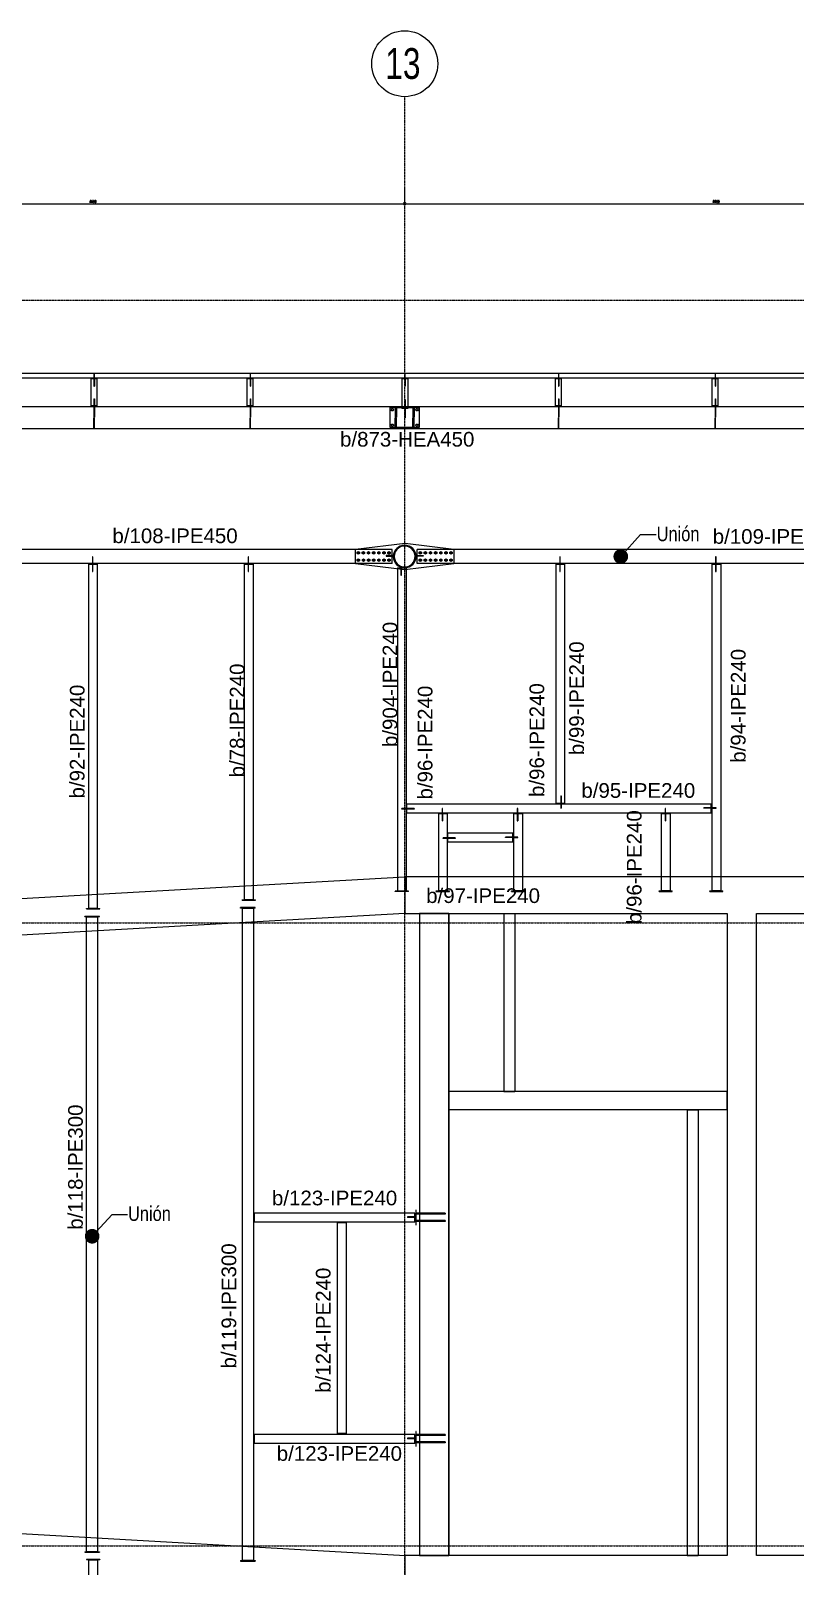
# Model space of a CAD drawing. Header units: millimetres. Extents: x -158 to 97215, y -53820 to 8373.
# Drawn here: x 62133 to 72561, y -42484 to -21530 of the extents above; entities that cross this region are included whole.
import ezdxf
from ezdxf.enums import TextEntityAlignment as Align

# ---------------------------------------------------------------- set-up
doc = ezdxf.new("R2010")
doc.units = ezdxf.units.MM
doc.header["$LTSCALE"] = 0.8
doc.linetypes.add('Grid Line', pattern=[3.33375, 1.905, -0.47625, 0.47625, -0.47625])
for name, color, linetype, lineweight in [('0-1', 7, 'Continuous', 5), ('E_COLUMNAS-1', 1, 'Continuous', 25), ('E_EJES', 8, 'Continuous', 9), ('E_EJES-1', 8, 'Grid Line', 9), ('E_TEXTO', 3, 'Continuous', 9), ('E_VIGAS-1', 254, 'Continuous', 25), ('E_VIGAS-2', 5, 'Continuous', 25), ('I-WALL-1', 2, 'Continuous', 18), ('P-PLATINA', 6, 'Continuous', 15)]:
    doc.layers.add(name, color=color, linetype=linetype, lineweight=lineweight)
doc.layers.add('COTAS', color=8, linetype='Continuous')
doc.layers.add('VIGAS', color=8, linetype='Continuous')
doc.styles.add('CNI_COTAS', font='romans.shx', dxfattribs={"width": 0.8})
doc.styles.add('CX', font='ARIALUNI.ttf', dxfattribs={"width": 0.8, "height": 300})
doc.styles.add('Swis721 LtCn BT', font='swisscl.ttf', dxfattribs={"height": 0.42})
doc.styles.add('VERDANA', font='arial.ttf')
doc.dimstyles.new('1.5', dxfattribs={"dimscale": 0, "dimtxt": 30, "dimasz": 80, "dimexe": 4, "dimexo": 4, "dimgap": 15, "dimtad": 1, "dimdec": 0, "dimzin": 4, "dimdsep": 46, "dimtxsty": 'CNI_COTAS', "dimblk": 'DOTSMALL', "dimcen": 0, "dimclrd": 256, "dimclrt": 3, "dimadec": 0, "dimazin": 0, "dimtfac": 1, "dimtdec": 0, "dimtmove": 2, "dimatfit": 0, "dimldrblk": 'DOTSMALL', "dimfxl": 0.05, "dimtolj": 1, "dimtzin": 0, "dimarcsym": 0})

# ---------------------------------------------------------------- blocks, each defined once
blk = doc.blocks.new('Grid - CNI_NOMBRE EJES-372759-_6_00m_N_E_-NIVEL-2 DOC')
at = {"layer": 'E_EJES'}
blk.add_circle((0, 0), 0.003, dxfattribs=at)
blk = doc.blocks.new('_DotSmall')
at = {"color": 0, "linetype": 'ByBlock', "const_width": 0.5}
blk.add_lwpolyline([(-0.0625, 0, 1), (0.0625, 0, 1)], format="xyb", close=True, dxfattribs=at)
blk = doc.blocks.new('*D177')
at = {"layer": 'COTAS', "color": 0, "lineweight": -2, "transparency": 16777216}
for p, q in [((58733, -23678), (58733, -23895)), ((67233, -23668), (67233, -23895))]:
    blk.add_line(p, q, dxfattribs=at)
at = {"layer": 'COTAS', "lineweight": -2, "transparency": 16777216}
blk.add_line((58733, -23891), (67233, -23891), dxfattribs=at)
at = {"layer": 'Defpoints', "color": 0, "transparency": 16777216}
for p in [(58733, -23674), (67233, -23664), (67233, -23891)]:
    blk.add_point(p, dxfattribs=at)
at = {"layer": 'COTAS', "lineweight": -2, "transparency": 16777216, "xscale": 80, "yscale": 80, "zscale": 80, "rotation": 180}
blk.add_blockref('_DotSmall', (58733, -23891), dxfattribs=at)
at = {"layer": 'COTAS', "lineweight": -2, "transparency": 16777216, "xscale": 80, "yscale": 80, "zscale": 80}
blk.add_blockref('_DotSmall', (67233, -23891), dxfattribs=at)
at = {"layer": 'COTAS', "color": 3, "transparency": 16777216, "insert": (62983, -23861), "char_height": 30, "attachment_point": 5, "style": 'CNI_COTAS'}
blk.add_mtext('\\A1;8500', dxfattribs=at)
blk = doc.blocks.new('*D168')
at = {"layer": 'COTAS', "lineweight": -2, "transparency": 16777216}
blk.add_line((67233, -23891), (75733, -23891), dxfattribs=at)
at = {"layer": 'Defpoints', "color": 0, "transparency": 16777216}
for p in [(67233, -23891), (75733, -23891), (75733, -23891)]:
    blk.add_point(p, dxfattribs=at)
at = {"layer": 'COTAS', "lineweight": -2, "transparency": 16777216, "xscale": 80, "yscale": 80, "zscale": 80, "rotation": 180}
blk.add_blockref('_DotSmall', (67233, -23891), dxfattribs=at)
at = {"layer": 'COTAS', "lineweight": -2, "transparency": 16777216, "xscale": 80, "yscale": 80, "zscale": 80}
blk.add_blockref('_DotSmall', (75733, -23891), dxfattribs=at)
at = {"layer": 'COTAS', "color": 3, "transparency": 16777216, "insert": (71483, -23861), "char_height": 30, "attachment_point": 5, "style": 'CNI_COTAS'}
blk.add_mtext('\\A1;8500', dxfattribs=at)

msp = doc.modelspace()

# ---------------------------------------------------------------- linework, layer by layer
at = {"color": 1, "linetype": 'Continuous'}
for p, q in [((67048.4, -26702.4), (67057.1, -26687.4)), ((67057.1, -26717.4), (67048.4, -26702.4)), ((67057.1, -26687.4), (67074.4, -26687.4)), ((67074.4, -26717.4), (67057.1, -26717.4)), ((67074.4, -26687.4), (67083.1, -26702.4)), ((67083.1, -26702.4), (67074.4, -26717.4)), ((67383.4, -26702.4), (67392.1, -26687.4)), ((67392.1, -26717.4), (67383.4, -26702.4)), ((67392.1, -26687.4), (67409.4, -26687.4)), ((67409.4, -26717.4), (67392.1, -26717.4)), ((67409.4, -26687.4), (67418.1, -26702.4)), ((67418.1, -26702.4), (67409.4, -26717.4)), ((67048.4, -26912.4), (67057.1, -26897.4)), ((67057.1, -26927.4), (67048.4, -26912.4)), ((67057.1, -26897.4), (67074.4, -26897.4)), ((67074.4, -26927.4), (67057.1, -26927.4)), ((67074.4, -26897.4), (67083.1, -26912.4)), ((67083.1, -26912.4), (67074.4, -26927.4)), ((67383.4, -26912.4), (67392.1, -26897.4)), ((67392.1, -26927.4), (67383.4, -26912.4)), ((67392.1, -26897.4), (67409.4, -26897.4)), ((67409.4, -26927.4), (67392.1, -26927.4)), ((67409.4, -26897.4), (67418.1, -26912.4)), ((67418.1, -26912.4), (67409.4, -26927.4))]:
    msp.add_line(p, q, dxfattribs=at)
for centre, radius, start, end in [((66600.7, -28654.7), 11.5, 18.0268, 198.0268), ((66600.7, -28654.7), 11.5, 198.0268, 18.0268), ((66600.7, -28654.7), 10, 90.0268, 270.0268), ((66600.7, -28654.7), 10, 270.0268, 90.0268), ((66670.7, -28654.6), 11.5, 18.0268, 198.0268), ((66670.7, -28654.6), 11.5, 198.0268, 18.0268), ((66670.7, -28654.6), 10, 90.0268, 270.0268), ((66670.7, -28654.6), 10, 270.0268, 90.0268), ((66740.7, -28654.6), 11.5, 18.0268, 198.0268), ((66740.7, -28654.6), 11.5, 198.0268, 18.0268), ((66740.7, -28654.6), 10, 90.0268, 270.0268), ((66740.7, -28654.6), 10, 270.0268, 90.0268), ((66810.7, -28654.6), 11.5, 18.0268, 198.0268), ((66810.7, -28654.6), 11.5, 198.0268, 18.0268), ((66810.7, -28654.6), 10, 90.0268, 270.0268), ((66810.7, -28654.6), 10, 270.0268, 90.0268), ((66880.7, -28654.5), 11.5, 18.0268, 198.0268), ((66880.7, -28654.5), 11.5, 198.0268, 18.0268), ((66880.7, -28654.5), 10, 90.0268, 270.0268), ((66880.7, -28654.5), 10, 270.0268, 90.0268), ((66950.7, -28654.5), 11.5, 18.0268, 198.0268), ((66950.7, -28654.5), 11.5, 198.0268, 18.0268), ((66950.7, -28654.5), 10, 90.0268, 270.0268), ((66950.7, -28654.5), 10, 270.0268, 90.0268), ((67020.7, -28654.5), 11.5, 18.0268, 198.0268), ((67020.7, -28654.5), 11.5, 198.0268, 18.0268), ((67020.7, -28654.5), 10, 90.0268, 270.0268), ((67020.7, -28654.5), 10, 270.0268, 90.0268), ((67445.7, -28654.9), 11.5, 18.0268, 198.0268), ((67445.7, -28654.9), 11.5, 198.0268, 18.0268), ((67445.7, -28654.9), 10, 90.0268, 270.0268), ((67445.7, -28654.9), 10, 270.0268, 90.0268), ((67515.7, -28654.9), 11.5, 18.0268, 198.0268), ((67515.7, -28654.9), 11.5, 198.0268, 18.0268), ((67515.7, -28654.9), 10, 90.0268, 270.0268), ((67515.7, -28654.9), 10, 270.0268, 90.0268), ((67585.7, -28654.9), 11.5, 18.0268, 198.0268), ((67585.7, -28654.9), 11.5, 198.0268, 18.0268), ((67585.7, -28654.9), 10, 90.0268, 270.0268), ((67585.7, -28654.9), 10, 270.0268, 90.0268), ((67655.7, -28654.8), 11.5, 18.0268, 198.0268), ((67655.7, -28654.8), 11.5, 198.0268, 18.0268), ((67655.7, -28654.8), 10, 90.0268, 270.0268), ((67655.7, -28654.8), 10, 270.0268, 90.0268), ((67725.7, -28654.8), 11.5, 18.0268, 198.0268), ((67725.7, -28654.8), 11.5, 198.0268, 18.0268), ((67725.7, -28654.8), 10, 90.0268, 270.0268), ((67725.7, -28654.8), 10, 270.0268, 90.0268), ((67795.7, -28654.8), 11.5, 18.0268, 198.0268), ((67795.7, -28654.8), 11.5, 198.0268, 18.0268), ((67795.7, -28654.8), 10, 90.0268, 270.0268), ((67795.7, -28654.8), 10, 270.0268, 90.0268), ((67865.7, -28654.7), 11.5, 18.0268, 198.0268), ((67865.7, -28654.7), 11.5, 198.0268, 18.0268), ((67865.7, -28654.7), 10, 90.0268, 270.0268), ((67865.7, -28654.7), 10, 270.0268, 90.0268), ((66600.8, -28754.7), 11.5, 18.0268, 198.0268), ((66600.8, -28754.7), 11.5, 198.0268, 18.0268), ((66600.8, -28754.7), 10, 90.0268, 270.0268), ((66600.8, -28754.7), 10, 270.0268, 90.0268), ((66670.8, -28754.6), 11.5, 18.0268, 198.0268), ((66670.8, -28754.6), 11.5, 198.0268, 18.0268), ((66670.8, -28754.6), 10, 90.0268, 270.0268), ((66670.8, -28754.6), 10, 270.0268, 90.0268), ((66740.8, -28754.6), 11.5, 18.0268, 198.0268), ((66740.8, -28754.6), 11.5, 198.0268, 18.0268), ((66740.8, -28754.6), 10, 90.0268, 270.0268), ((66740.8, -28754.6), 10, 270.0268, 90.0268), ((66810.8, -28754.6), 11.5, 18.0268, 198.0268), ((66810.8, -28754.6), 11.5, 198.0268, 18.0268), ((66810.8, -28754.6), 10, 90.0268, 270.0268), ((66810.8, -28754.6), 10, 270.0268, 90.0268), ((66880.8, -28754.5), 11.5, 18.0268, 198.0268), ((66880.8, -28754.5), 11.5, 198.0268, 18.0268), ((66880.8, -28754.5), 10, 90.0268, 270.0268), ((66880.8, -28754.5), 10, 270.0268, 90.0268), ((66950.8, -28754.5), 11.5, 18.0268, 198.0268), ((66950.8, -28754.5), 11.5, 198.0268, 18.0268), ((66950.8, -28754.5), 10, 90.0268, 270.0268), ((66950.8, -28754.5), 10, 270.0268, 90.0268), ((67020.8, -28754.5), 11.5, 18.0268, 198.0268), ((67020.8, -28754.5), 11.5, 198.0268, 18.0268), ((67020.8, -28754.5), 10, 90.0268, 270.0268), ((67020.8, -28754.5), 10, 270.0268, 90.0268), ((67445.8, -28754.9), 11.5, 18.0268, 198.0268), ((67445.8, -28754.9), 11.5, 198.0268, 18.0268), ((67445.8, -28754.9), 10, 90.0268, 270.0268), ((67445.8, -28754.9), 10, 270.0268, 90.0268), ((67515.8, -28754.9), 11.5, 18.0268, 198.0268), ((67515.8, -28754.9), 11.5, 198.0268, 18.0268), ((67515.8, -28754.9), 10, 90.0268, 270.0268), ((67515.8, -28754.9), 10, 270.0268, 90.0268), ((67585.8, -28754.9), 11.5, 18.0268, 198.0268), ((67585.8, -28754.9), 11.5, 198.0268, 18.0268), ((67585.8, -28754.9), 10, 90.0268, 270.0268), ((67585.8, -28754.9), 10, 270.0268, 90.0268), ((67655.8, -28754.8), 11.5, 18.0268, 198.0268), ((67655.8, -28754.8), 11.5, 198.0268, 18.0268), ((67655.8, -28754.8), 10, 90.0268, 270.0268), ((67655.8, -28754.8), 10, 270.0268, 90.0268), ((67725.8, -28754.8), 11.5, 18.0268, 198.0268), ((67725.8, -28754.8), 11.5, 198.0268, 18.0268), ((67725.8, -28754.8), 10, 90.0268, 270.0268), ((67725.8, -28754.8), 10, 270.0268, 90.0268), ((67795.8, -28754.8), 11.5, 18.0268, 198.0268), ((67795.8, -28754.8), 11.5, 198.0268, 18.0268), ((67795.8, -28754.8), 10, 90.0268, 270.0268), ((67795.8, -28754.8), 10, 270.0268, 90.0268), ((67865.8, -28754.7), 11.5, 18.0268, 198.0268), ((67865.8, -28754.7), 11.5, 198.0268, 18.0268), ((67865.8, -28754.7), 10, 90.0268, 270.0268), ((67865.8, -28754.7), 10, 270.0268, 90.0268)]:
    msp.add_arc(centre, radius, start, end, dxfattribs=at)
at = {"layer": '0-1', "color": 8}
for p, q in [((73343.5, -26206.2), (61353.5, -26206.2)), ((73343.5, -26271.2), (61353.5, -26271.2))]:
    msp.add_line(p, q, dxfattribs=at)
at = {"layer": 'E_COLUMNAS-1'}
for centre, radius, start, end in [((67233.3, -28704.7), 155, 78.75, 258.75), ((67233.3, -28704.7), 155, 78.75, 258.75), ((67233.3, -28704.8), 152.5, 11.25, 191.25), ((67233.3, -28704.8), 152.5, 191.25, 11.25), ((67233.3, -28704.8), 142.5, 168.75, 348.75), ((67233.3, -28704.8), 142.5, 348.75, 168.75), ((67233.3, -28704.7), 155, 258.75, 78.75), ((67233.3, -28704.7), 155, 258.75, 78.75)]:
    msp.add_arc(centre, radius, start, end, dxfattribs=at)
at = {"layer": 'E_EJES-1'}
for p, q in [((67233.3, -52920), (67233.3, -22429.9)), ((2836.9, -25204.7), (96315.4, -25204.7)), ((2836.9, -33704.7), (96315.4, -33704.7)), ((2836.9, -42204.7), (96315.4, -42204.7))]:
    msp.add_line(p, q, dxfattribs=at)
at = {"layer": 'E_TEXTO', "color": 4}
for p, q in [((70180.9, -28704.7), (70451.5, -28406.7)), ((70451.5, -28406.7), (70661.2, -28406.7)), ((62970.9, -37980.4), (63241.5, -37682.4)), ((63241.5, -37682.4), (63451.2, -37682.4))]:
    msp.add_line(p, q, dxfattribs=at)
at = {"layer": 'E_TEXTO', "color": 4, "const_width": 100}
for points in [[(70130.9, -28704.7, 1), (70230.9, -28704.7, 1)], [(62920.9, -37980.4, 1), (63020.9, -37980.4, 1)]]:
    msp.add_lwpolyline(points, format="xyb", close=True, dxfattribs=at)
at = {"layer": 'E_VIGAS-1', "color": 30, "true_color": 0xf26722}
for p, q in [((67433.5, -33574.5), (67833.5, -33574.5)), ((67433.5, -33574.6), (67433.5, -42334.5)), ((67833.5, -33574.6), (67833.5, -42334.5)), ((54033.5, -41581.6), (67239.3, -42334.5))]:
    msp.add_line(p, q, dxfattribs=at)
msp.add_lwpolyline([(67833.3, -42334.5), (67833.3, -33574.5), (67433.3, -33574.5), (67433.3, -42334.5)], close=True, dxfattribs=at)
at = {"layer": 'E_VIGAS-2', "color": 30, "true_color": 0xf26722}
for p, q in [((53957.9, -33829.5), (67233.5, -33074.1)), ((67233.5, -33574.9), (54033.5, -34326))]:
    msp.add_line(p, q, dxfattribs=at)
at = {"layer": 'I-WALL-1', "color": 40, "true_color": 0xf8d731}
msp.add_lwpolyline([(75733.5, -33074.5), (67233.5, -33074.5), (67233.5, -33574.5), (71633.5, -33574.5), (71633.5, -42334.5), (67233.5, -42334.5), (67233.5, -42834.5), (75733.5, -42834.5), (75733.5, -42334.5), (72033.5, -42334.5), (72033.5, -33574.5), (75733.5, -33574.5)], close=True, dxfattribs=at)
at = {"layer": 'P-PLATINA'}
for p, q in [((62974.2, -28729.4), (62980.2, -28729.4)), ((65099.2, -28729.4), (65105.2, -28729.4)), ((69349.2, -28729.4), (69355.2, -28729.4)), ((71474.2, -28729.4), (71480.2, -28729.4))]:
    msp.add_line(p, q, dxfattribs=at)
for points in [[(67080.8, -28700.1), (67080.8, -28690.1), (67079.7, -28690.1), (66980.8, -28689.8), (66980.8, -28699.8), (67078.7, -28700.1)], [(67386.8, -28690), (67485.8, -28690), (67485.8, -28700), (67387.8, -28700), (67385.8, -28700), (67385.8, -28690)], [(62980.2, -28809.7), (62980.2, -28799.7), (62980.2, -28709.4), (62974.2, -28709.4), (62974.2, -28799.7), (62974.2, -28809.7), (62974.2, -28909.7), (62980.2, -28909.7)], [(65105.2, -28809.7), (65105.2, -28799.7), (65105.2, -28709.4), (65099.2, -28709.4), (65099.2, -28799.7), (65099.2, -28809.7), (65099.2, -28909.7), (65105.2, -28909.7)], [(67180.2, -28851.3), (67180.2, -28961.3), (67190.2, -28961.3), (67190.2, -28852.9), (67190.2, -28851.3), (67185, -28851.3)], [(69355.2, -28809.7), (69355.2, -28799.7), (69355.2, -28709.4), (69349.2, -28709.4), (69349.2, -28799.7), (69349.2, -28809.7), (69349.2, -28909.7), (69355.2, -28909.7)], [(71480.2, -28809.7), (71480.2, -28799.7), (71480.2, -28709.4), (71474.2, -28709.4), (71474.2, -28799.7), (71474.2, -28809.7), (71474.2, -28909.7), (71480.2, -28909.7)]]:
    msp.add_lwpolyline(points, close=True, dxfattribs=at)
at = {"layer": 'VIGAS'}
for p, q in [((63034.3, -26281.2), (62952.3, -26281.2)), ((62952.3, -26281.2), (62952.3, -26647.8)), ((63001.8, -26213.7), (62995.8, -26213.7)), ((62995.8, -26213.7), (62995.8, -26271.2)), ((62995.8, -26223.7), (63001.8, -26223.7)), ((62995.8, -26271.2), (62995.8, -26281.2)), ((62995.8, -26271.2), (63001.8, -26271.2)), ((62995.8, -26281.2), (62995.8, -26378.7)), ((62995.8, -26283.7), (63001.8, -26283.7)), ((62995.8, -26363.7), (63001.8, -26363.7)), ((62995.8, -26378.7), (63001.8, -26378.7)), ((63001.8, -26271.2), (63001.8, -26213.7)), ((63001.8, -26271.2), (63001.8, -26281.2)), ((63001.8, -26281.2), (63001.8, -26378.7)), ((63034.3, -26281.2), (63034.3, -26647.8)), ((65164.3, -26281.2), (65082.3, -26281.2)), ((65082.3, -26281.2), (65082.3, -26647.8)), ((65131.8, -26213.7), (65125.8, -26213.7)), ((65125.8, -26213.7), (65125.8, -26271.2)), ((65125.8, -26223.7), (65131.8, -26223.7)), ((65125.8, -26271.2), (65125.8, -26281.2)), ((65125.8, -26271.2), (65131.8, -26271.2)), ((65125.8, -26281.2), (65125.8, -26378.7)), ((65125.8, -26283.7), (65131.8, -26283.7)), ((65125.8, -26363.7), (65131.8, -26363.7)), ((65125.8, -26378.7), (65131.8, -26378.7)), ((65131.8, -26271.2), (65131.8, -26213.7)), ((65131.8, -26271.2), (65131.8, -26281.2)), ((65131.8, -26281.2), (65131.8, -26378.7)), ((65164.3, -26281.2), (65164.3, -26647.8)), ((67274.3, -26281.2), (67192.3, -26281.2)), ((67192.3, -26281.2), (67192.3, -26657.9)), ((67241.8, -26213.7), (67235.8, -26213.7)), ((67235.8, -26213.7), (67235.8, -26271.2)), ((67235.8, -26223.7), (67241.8, -26223.7)), ((67235.8, -26271.2), (67235.8, -26281.2)), ((67235.8, -26271.2), (67241.8, -26271.2)), ((67235.8, -26281.2), (67235.8, -26378.7)), ((67235.8, -26283.7), (67241.8, -26283.7)), ((67235.8, -26363.7), (67241.8, -26363.7)), ((67235.8, -26378.7), (67241.8, -26378.7)), ((67241.8, -26271.2), (67241.8, -26213.7)), ((67241.8, -26271.2), (67241.8, -26281.2)), ((67241.8, -26281.2), (67241.8, -26378.7)), ((67274.3, -26281.2), (67274.3, -26657.9)), ((69369.5, -26281.2), (69287.5, -26281.2)), ((69287.5, -26281.2), (69287.5, -26647.8)), ((69337, -26213.7), (69331, -26213.7)), ((69331, -26213.7), (69331, -26271.2)), ((69331, -26223.7), (69337, -26223.7)), ((69331, -26271.2), (69331, -26281.2)), ((69331, -26271.2), (69337, -26271.2)), ((69331, -26281.2), (69331, -26378.7)), ((69331, -26283.7), (69337, -26283.7)), ((69331, -26363.7), (69337, -26363.7)), ((69331, -26378.7), (69337, -26378.7)), ((69337, -26271.2), (69337, -26213.7)), ((69337, -26271.2), (69337, -26281.2)), ((69337, -26281.2), (69337, -26378.7)), ((69369.5, -26281.2), (69369.5, -26647.8)), ((71504.5, -26281.2), (71422.5, -26281.2)), ((71422.5, -26281.2), (71422.5, -26647.8)), ((71472, -26213.7), (71466, -26213.7)), ((71466, -26213.7), (71466, -26271.2)), ((71466, -26223.7), (71472, -26223.7)), ((71466, -26271.2), (71466, -26281.2)), ((71466, -26271.2), (71472, -26271.2)), ((71466, -26281.2), (71466, -26378.7)), ((71466, -26283.7), (71472, -26283.7)), ((71466, -26363.7), (71472, -26363.7)), ((71466, -26378.7), (71472, -26378.7)), ((71472, -26271.2), (71472, -26213.7)), ((71472, -26271.2), (71472, -26281.2)), ((71472, -26281.2), (71472, -26378.7)), ((71504.5, -26281.2), (71504.5, -26647.8)), ((62995.8, -26552.8), (62995.8, -26647.8)), ((62995.8, -26552.8), (63001.8, -26552.8)), ((63001.8, -26552.8), (63001.8, -26647.8)), ((65125.8, -26552.8), (65125.8, -26647.8)), ((65125.8, -26552.8), (65131.8, -26552.8)), ((65131.8, -26552.8), (65131.8, -26647.8)), ((67235.8, -26562.8), (67235.8, -26657.9)), ((67235.8, -26562.8), (67241.8, -26562.8)), ((67241.8, -26562.8), (67241.8, -26657.9)), ((69331, -26552.8), (69331, -26647.8)), ((69331, -26552.8), (69337, -26552.8)), ((69337, -26552.8), (69337, -26647.8)), ((71466, -26552.8), (71466, -26647.8)), ((71466, -26552.8), (71472, -26552.8)), ((71472, -26552.8), (71472, -26647.8)), ((61233.3, -26657.9), (73233.3, -26657.9)), ((63034.3, -26647.8), (62952.3, -26647.8)), ((62995.8, -26637.8), (63001.8, -26637.8)), ((62995.8, -26647.8), (62995.8, -26657.9)), ((62995.8, -26657.9), (62995.8, -26802.1)), ((62995.8, -26657.9), (63001.8, -26657.9)), ((62995.8, -26777.1), (63001.8, -26777.1)), ((62995.8, -26802.1), (63001.8, -26802.1)), ((63001.8, -26813.6), (62995.8, -26813.6)), ((62995.8, -26953.6), (62995.8, -26813.6)), ((63001.8, -26647.8), (63001.8, -26657.9)), ((63001.8, -26657.9), (63001.8, -26802.1)), ((63001.8, -26953.6), (63001.8, -26813.6)), ((65164.3, -26647.8), (65082.3, -26647.8)), ((65125.8, -26637.8), (65131.8, -26637.8)), ((65125.8, -26647.8), (65125.8, -26657.9)), ((65125.8, -26657.9), (65125.8, -26802.1)), ((65125.8, -26657.9), (65131.8, -26657.9)), ((65125.8, -26777.1), (65131.8, -26777.1)), ((65125.8, -26802.1), (65131.8, -26802.1)), ((65131.8, -26813.6), (65125.8, -26813.6)), ((65125.8, -26953.6), (65125.8, -26813.6)), ((65131.8, -26647.8), (65131.8, -26657.9)), ((65131.8, -26657.9), (65131.8, -26802.1)), ((65131.8, -26953.6), (65131.8, -26813.6)), ((67035.8, -26672.4), (67430.8, -26672.4)), ((67035.8, -26942.4), (67035.8, -26672.4)), ((67104.3, -26657.9), (67104.3, -26802.1)), ((67104.3, -26657.9), (67120.3, -26657.9)), ((67104.3, -26782.1), (67120.3, -26782.1)), ((67104.3, -26802.1), (67120.3, -26802.1)), ((67120.3, -26813.6), (67104.3, -26813.6)), ((67104.3, -26957.9), (67104.3, -26813.6)), ((67120.3, -26657.9), (67120.3, -26802.1)), ((67120.3, -26957.9), (67120.3, -26813.6)), ((67192.3, -26657.9), (67192.3, -26682.8)), ((67274.3, -26682.8), (67192.3, -26682.8)), ((67235.8, -26657.9), (67235.8, -26667.8)), ((67235.8, -26667.8), (67235.8, -26812.1)), ((67235.8, -26812.1), (67241.8, -26812.1)), ((67241.8, -26657.9), (67241.8, -26667.8)), ((67241.8, -26667.8), (67241.8, -26812.1)), ((67274.3, -26657.9), (67274.3, -26682.8)), ((67346.3, -26657.9), (67346.3, -26802.1)), ((67346.3, -26657.9), (67362.3, -26657.9)), ((67346.3, -26782.1), (67362.3, -26782.1)), ((67346.3, -26802.1), (67362.3, -26802.1)), ((67362.3, -26813.6), (67346.3, -26813.6)), ((67346.3, -26957.9), (67346.3, -26813.6)), ((67362.3, -26657.9), (67362.3, -26802.1)), ((67362.3, -26957.9), (67362.3, -26813.6)), ((67430.8, -26672.4), (67430.8, -26942.4)), ((69369.5, -26647.8), (69287.5, -26647.8)), ((69331, -26637.8), (69337, -26637.8)), ((69331, -26647.8), (69331, -26657.9)), ((69331, -26657.9), (69331, -26802.1)), ((69331, -26657.9), (69337, -26657.9)), ((69331, -26777.1), (69337, -26777.1)), ((69331, -26802.1), (69337, -26802.1)), ((69337, -26813.6), (69331, -26813.6)), ((69331, -26953.6), (69331, -26813.6)), ((69337, -26647.8), (69337, -26657.9)), ((69337, -26657.9), (69337, -26802.1)), ((69337, -26953.6), (69337, -26813.6)), ((71504.5, -26647.8), (71422.5, -26647.8)), ((71466, -26637.8), (71472, -26637.8)), ((71466, -26647.8), (71466, -26657.9)), ((71466, -26657.9), (71466, -26802.1)), ((71466, -26657.9), (71472, -26657.9)), ((71466, -26777.1), (71472, -26777.1)), ((71466, -26802.1), (71472, -26802.1)), ((71472, -26813.6), (71466, -26813.6)), ((71466, -26953.6), (71466, -26813.6)), ((71472, -26647.8), (71472, -26657.9)), ((71472, -26657.9), (71472, -26802.1)), ((71472, -26953.6), (71472, -26813.6)), ((61233.3, -26957.9), (73233.3, -26957.9)), ((62995.8, -26843.6), (63001.8, -26843.6)), ((63001.8, -26953.6), (62995.8, -26953.6)), ((65125.8, -26843.6), (65131.8, -26843.6)), ((65131.8, -26953.6), (65125.8, -26953.6)), ((67430.8, -26942.4), (67035.8, -26942.4)), ((67104.3, -26833.6), (67120.3, -26833.6)), ((67120.3, -26957.9), (67104.3, -26957.9)), ((67346.3, -26833.6), (67362.3, -26833.6)), ((67362.3, -26957.9), (67346.3, -26957.9)), ((69331, -26843.6), (69337, -26843.6)), ((69337, -26953.6), (69331, -26953.6)), ((71466, -26843.6), (71472, -26843.6)), ((71472, -26953.6), (71466, -26953.6)), ((66560.8, -28609.7), (59405.7, -28609.7)), ((66560.8, -28604.7), (67238, -28521.5)), ((66560.8, -28604.7), (67238, -28521.5)), ((66560.8, -28804.7), (66560.8, -28604.7)), ((66560.8, -28804.7), (66560.8, -28604.7)), ((67060.8, -28609.7), (66560.8, -28609.7)), ((66585.7, -28646), (66600.7, -28637.4)), ((66585.7, -28663.3), (66585.7, -28646)), ((66600.7, -28672), (66585.7, -28663.3)), ((66600.7, -28637.4), (66615.7, -28646)), ((66615.7, -28663.3), (66600.7, -28672)), ((66615.7, -28646), (66615.7, -28663.3)), ((66655.7, -28646), (66670.7, -28637.3)), ((66655.7, -28663.3), (66655.7, -28646)), ((66670.7, -28672), (66655.7, -28663.3)), ((66670.7, -28637.3), (66685.7, -28646)), ((66685.7, -28663.3), (66670.7, -28672)), ((66685.7, -28646), (66685.7, -28663.3)), ((66725.7, -28646), (66740.7, -28637.3)), ((66725.7, -28663.3), (66725.7, -28646)), ((66740.7, -28671.9), (66725.7, -28663.3)), ((66740.7, -28637.3), (66755.7, -28645.9)), ((66755.7, -28663.3), (66740.7, -28671.9)), ((66755.7, -28645.9), (66755.7, -28663.3)), ((66795.7, -28645.9), (66810.7, -28637.3)), ((66795.7, -28663.2), (66795.7, -28645.9)), ((66810.7, -28671.9), (66795.7, -28663.2)), ((66810.7, -28637.3), (66825.7, -28645.9)), ((66825.7, -28663.2), (66810.7, -28671.9)), ((66825.7, -28645.9), (66825.7, -28663.2)), ((66865.7, -28645.9), (66880.7, -28637.2)), ((66865.7, -28663.2), (66865.7, -28645.9)), ((66880.7, -28671.9), (66865.7, -28663.2)), ((66880.7, -28637.2), (66895.7, -28645.9)), ((66895.7, -28663.2), (66880.7, -28671.9)), ((66895.7, -28645.9), (66895.7, -28663.2)), ((66935.7, -28645.9), (66950.7, -28637.2)), ((66935.7, -28663.2), (66935.7, -28645.9)), ((66950.7, -28671.8), (66935.7, -28663.2)), ((66950.7, -28637.2), (66965.7, -28645.8)), ((66965.7, -28663.2), (66950.7, -28671.8)), ((66965.7, -28645.8), (66965.7, -28663.2)), ((67005.7, -28645.8), (67020.7, -28637.2)), ((67005.7, -28663.1), (67005.7, -28645.8)), ((67020.7, -28671.8), (67005.7, -28663.1)), ((67020.7, -28637.2), (67035.7, -28645.8)), ((67035.7, -28663.1), (67020.7, -28671.8)), ((67035.7, -28645.8), (67035.7, -28663.1)), ((67060.8, -28799.7), (67060.8, -28609.7)), ((67238, -28521.5), (67905.8, -28604.7)), ((67238, -28521.5), (67905.8, -28604.7)), ((67405.8, -28799.7), (67405.8, -28609.7)), ((67905.8, -28609.7), (67405.8, -28609.7)), ((67430.7, -28646.3), (67445.7, -28637.6)), ((67430.7, -28663.6), (67430.7, -28646.3)), ((67445.7, -28672.3), (67430.7, -28663.6)), ((67445.7, -28637.6), (67460.7, -28646.3)), ((67460.7, -28663.6), (67445.7, -28672.3)), ((67460.7, -28646.3), (67460.7, -28663.6)), ((67500.7, -28646.2), (67515.7, -28637.6)), ((67500.7, -28663.6), (67500.7, -28646.2)), ((67515.7, -28672.2), (67500.7, -28663.6)), ((67515.7, -28637.6), (67530.7, -28646.2)), ((67530.7, -28663.6), (67515.7, -28672.2)), ((67530.7, -28646.2), (67530.7, -28663.6)), ((67570.7, -28646.2), (67585.7, -28637.5)), ((67570.7, -28663.5), (67570.7, -28646.2)), ((67585.7, -28672.2), (67570.7, -28663.5)), ((67585.7, -28637.5), (67600.7, -28646.2)), ((67600.7, -28663.5), (67585.7, -28672.2)), ((67600.7, -28646.2), (67600.7, -28663.5)), ((67640.7, -28646.2), (67655.7, -28637.5)), ((67640.7, -28663.5), (67640.7, -28646.2)), ((67655.7, -28672.2), (67640.7, -28663.5)), ((67655.7, -28637.5), (67670.7, -28646.2)), ((67670.7, -28663.5), (67655.7, -28672.2)), ((67670.7, -28646.2), (67670.7, -28663.5)), ((67710.7, -28646.1), (67725.7, -28637.5)), ((67710.7, -28663.5), (67710.7, -28646.1)), ((67725.7, -28672.1), (67710.7, -28663.5)), ((67725.7, -28637.5), (67740.7, -28646.1)), ((67740.7, -28663.5), (67725.7, -28672.1)), ((67740.7, -28646.1), (67740.7, -28663.5)), ((67780.7, -28646.1), (67795.7, -28637.4)), ((67780.7, -28663.4), (67780.7, -28646.1)), ((67795.7, -28672.1), (67780.7, -28663.4)), ((67795.7, -28637.4), (67810.7, -28646.1)), ((67810.7, -28663.4), (67795.7, -28672.1)), ((67810.7, -28646.1), (67810.7, -28663.4)), ((67850.7, -28646.1), (67865.7, -28637.4)), ((67850.7, -28663.4), (67850.7, -28646.1)), ((67865.7, -28672.1), (67850.7, -28663.4)), ((67865.7, -28637.4), (67880.7, -28646.1)), ((67880.7, -28663.4), (67865.7, -28672.1)), ((67880.7, -28646.1), (67880.7, -28663.4)), ((67905.8, -28604.7), (67905.8, -28804.7)), ((67905.8, -28604.7), (67905.8, -28804.7)), ((75060.8, -28609.7), (67905.8, -28609.7)), ((66560.8, -28799.7), (59405.7, -28799.7)), ((62923.3, -28809.7), (63043.3, -28809.7)), ((62923.3, -33508.5), (62923.3, -28809.7)), ((63043.3, -33508.5), (63043.3, -28809.7)), ((65048.3, -28809.7), (65168.3, -28809.7)), ((65048.3, -33388.6), (65048.3, -28809.7)), ((65168.3, -28809.7), (65168.3, -33388.6)), ((67060.8, -28799.7), (66560.8, -28799.7)), ((67233.3, -28886.8), (66560.8, -28804.7)), ((67233.3, -28886.8), (66560.8, -28804.7)), ((66585.8, -28746), (66600.8, -28737.4)), ((66585.8, -28763.3), (66585.8, -28746)), ((66600.8, -28772), (66585.8, -28763.3)), ((66600.8, -28737.4), (66615.8, -28746)), ((66615.8, -28763.3), (66600.8, -28772)), ((66615.8, -28746), (66615.8, -28763.3)), ((66655.8, -28746), (66670.8, -28737.3)), ((66655.8, -28763.3), (66655.8, -28746)), ((66670.8, -28772), (66655.8, -28763.3)), ((66670.8, -28737.3), (66685.8, -28746)), ((66685.8, -28763.3), (66670.8, -28772)), ((66685.8, -28746), (66685.8, -28763.3)), ((66725.8, -28746), (66740.8, -28737.3)), ((66725.8, -28763.3), (66725.8, -28746)), ((66740.8, -28771.9), (66725.8, -28763.3)), ((66740.8, -28737.3), (66755.8, -28745.9)), ((66755.8, -28763.3), (66740.8, -28771.9)), ((66755.8, -28745.9), (66755.8, -28763.3)), ((66795.8, -28745.9), (66810.8, -28737.3)), ((66795.8, -28763.2), (66795.8, -28745.9)), ((66810.8, -28771.9), (66795.8, -28763.2)), ((66810.8, -28737.3), (66825.8, -28745.9)), ((66825.8, -28763.2), (66810.8, -28771.9)), ((66825.8, -28745.9), (66825.8, -28763.2)), ((66865.8, -28745.9), (66880.8, -28737.2)), ((66865.8, -28763.2), (66865.8, -28745.9)), ((66880.8, -28771.9), (66865.8, -28763.2)), ((66880.8, -28737.2), (66895.8, -28745.9)), ((66895.8, -28763.2), (66880.8, -28771.9)), ((66895.8, -28745.9), (66895.8, -28763.2)), ((66935.8, -28745.9), (66950.8, -28737.2)), ((66935.8, -28763.2), (66935.8, -28745.9)), ((66950.8, -28771.8), (66935.8, -28763.2)), ((66950.8, -28737.2), (66965.8, -28745.8)), ((66965.8, -28763.2), (66950.8, -28771.8)), ((66965.8, -28745.8), (66965.8, -28763.2)), ((67005.8, -28745.8), (67020.8, -28737.2)), ((67005.8, -28763.1), (67005.8, -28745.8)), ((67020.8, -28771.8), (67005.8, -28763.1)), ((67020.8, -28737.2), (67035.8, -28745.8)), ((67035.8, -28763.1), (67020.8, -28771.8)), ((67035.8, -28745.8), (67035.8, -28763.1)), ((67133.3, -28861.3), (67253.3, -28861.3)), ((67133.3, -28861.3), (67133.3, -28874.6)), ((67133.3, -28874.6), (67133.3, -33270.9)), ((67905.8, -28804.7), (67233.3, -28886.8)), ((67905.8, -28804.7), (67233.3, -28886.8)), ((67253.3, -28861.3), (67253.3, -28884.4)), ((67253.3, -28884.4), (67253.3, -33074.6)), ((67905.8, -28799.7), (67405.8, -28799.7)), ((67430.8, -28746.3), (67445.7, -28737.6)), ((67430.8, -28763.6), (67430.8, -28746.3)), ((67445.8, -28772.3), (67430.8, -28763.6)), ((67445.7, -28737.6), (67460.8, -28746.3)), ((67460.8, -28763.6), (67445.8, -28772.3)), ((67460.8, -28746.3), (67460.8, -28763.6)), ((67500.8, -28746.2), (67515.7, -28737.6)), ((67500.8, -28763.6), (67500.8, -28746.2)), ((67515.8, -28772.2), (67500.8, -28763.6)), ((67515.7, -28737.6), (67530.8, -28746.2)), ((67530.8, -28763.6), (67515.8, -28772.2)), ((67530.8, -28746.2), (67530.8, -28763.6)), ((67570.8, -28746.2), (67585.7, -28737.5)), ((67570.8, -28763.5), (67570.8, -28746.2)), ((67585.8, -28772.2), (67570.8, -28763.5)), ((67585.7, -28737.5), (67600.8, -28746.2)), ((67600.8, -28763.5), (67585.8, -28772.2)), ((67600.8, -28746.2), (67600.8, -28763.5)), ((67640.8, -28746.2), (67655.7, -28737.5)), ((67640.8, -28763.5), (67640.8, -28746.2)), ((67655.8, -28772.2), (67640.8, -28763.5)), ((67655.7, -28737.5), (67670.8, -28746.2)), ((67670.8, -28763.5), (67655.8, -28772.2)), ((67670.8, -28746.2), (67670.8, -28763.5)), ((67710.8, -28746.1), (67725.7, -28737.5)), ((67710.8, -28763.5), (67710.8, -28746.1)), ((67725.8, -28772.1), (67710.8, -28763.5)), ((67725.7, -28737.5), (67740.8, -28746.1)), ((67740.8, -28763.5), (67725.8, -28772.1)), ((67740.8, -28746.1), (67740.8, -28763.5)), ((67780.8, -28746.1), (67795.7, -28737.4)), ((67780.8, -28763.4), (67780.8, -28746.1)), ((67795.8, -28772.1), (67780.8, -28763.4)), ((67795.7, -28737.4), (67810.8, -28746.1)), ((67810.8, -28763.4), (67795.8, -28772.1)), ((67810.8, -28746.1), (67810.8, -28763.4)), ((67850.8, -28746.1), (67865.7, -28737.4)), ((67850.8, -28763.4), (67850.8, -28746.1)), ((67865.8, -28772.1), (67850.8, -28763.4)), ((67865.7, -28737.4), (67880.8, -28746.1)), ((67880.8, -28763.4), (67865.8, -28772.1)), ((67880.8, -28746.1), (67880.8, -28763.4)), ((75060.8, -28799.7), (67905.8, -28799.7)), ((69298.3, -32071.7), (69298.3, -28809.7)), ((69298.3, -28809.7), (69418.3, -28809.7)), ((69418.3, -32071.7), (69418.3, -28809.7)), ((71423.3, -28809.7), (71543.3, -28809.7)), ((71423.3, -28809.7), (71423.3, -33074.6)), ((71543.3, -28809.7), (71543.3, -33074.6)), ((69361.4, -31971.7), (69361.4, -32071.7)), ((69361.4, -31971.7), (69367.4, -31971.7)), ((69367.4, -31971.7), (69367.4, -32071.7)), ((67196.4, -32150.8), (67196.4, -32144.8)), ((67253.3, -32144.8), (67196.4, -32144.8)), ((67253.3, -32150.8), (67196.4, -32150.8)), ((67211.4, -32150.8), (67211.4, -32144.8)), ((67263.3, -32144.8), (67253.3, -32144.8)), ((67263.3, -32150.8), (67253.3, -32150.8)), ((67263.3, -32081.7), (71413.3, -32081.7)), ((67263.3, -32201.7), (67263.3, -32081.7)), ((67363.3, -32144.8), (67263.3, -32144.8)), ((67363.3, -32150.8), (67263.3, -32150.8)), ((67263.3, -32201.7), (71413.3, -32201.7)), ((67363.3, -32144.8), (67363.3, -32150.8)), ((67693.3, -32211.7), (67813.3, -32211.7)), ((67693.3, -32211.7), (67693.3, -33074.6)), ((67750.2, -32144.8), (67744.2, -32144.8)), ((67744.2, -32144.8), (67744.2, -32201.7)), ((67744.2, -32159.8), (67750.2, -32159.8)), ((67744.2, -32201.7), (67744.2, -32211.7)), ((67744.2, -32211.7), (67744.2, -32311.7)), ((67750.2, -32201.7), (67750.2, -32144.8)), ((67750.2, -32201.7), (67750.2, -32211.7)), ((67750.2, -32211.7), (67750.2, -32311.7)), ((67813.3, -32211.7), (67813.3, -33074.6)), ((68718.3, -32211.7), (68838.3, -32211.7)), ((68718.3, -32211.7), (68718.3, -33074.6)), ((68775.2, -32144.8), (68769.2, -32144.8)), ((68769.2, -32144.8), (68769.2, -32201.7)), ((68769.2, -32159.8), (68775.2, -32159.8)), ((68769.2, -32201.7), (68769.2, -32211.7)), ((68769.2, -32211.7), (68769.2, -32311.7)), ((68775.2, -32201.7), (68775.2, -32144.8)), ((68775.2, -32201.7), (68775.2, -32211.7)), ((68775.2, -32211.7), (68775.2, -32311.7)), ((68838.3, -32211.7), (68838.3, -33074.6)), ((69298.3, -32071.7), (69418.3, -32071.7)), ((69361.4, -32071.7), (69361.4, -32081.7)), ((69361.4, -32081.7), (69361.4, -32138.6)), ((69361.4, -32123.6), (69367.4, -32123.6)), ((69361.4, -32138.6), (69367.4, -32138.6)), ((69367.4, -32071.7), (69367.4, -32081.7)), ((69367.4, -32081.7), (69367.4, -32138.6)), ((70733.3, -32211.7), (70853.3, -32211.7)), ((70733.3, -32211.7), (70733.3, -33074.6)), ((70790.2, -32144.8), (70784.2, -32144.8)), ((70784.2, -32144.8), (70784.2, -32201.7)), ((70784.2, -32159.8), (70790.2, -32159.8)), ((70784.2, -32201.7), (70784.2, -32211.7)), ((70784.2, -32211.7), (70784.2, -32311.7)), ((70790.2, -32201.7), (70790.2, -32144.8)), ((70790.2, -32201.7), (70790.2, -32211.7)), ((70790.2, -32211.7), (70790.2, -32311.7)), ((70853.3, -32211.7), (70853.3, -33074.6)), ((71313.3, -32138.6), (71313.3, -32132.6)), ((71413.3, -32132.6), (71313.3, -32132.6)), ((71413.3, -32138.6), (71313.3, -32138.6)), ((71413.3, -32201.7), (71413.3, -32081.7)), ((71423.3, -32132.6), (71413.3, -32132.6)), ((71423.3, -32138.6), (71413.3, -32138.6)), ((71480.2, -32132.6), (71423.3, -32132.6)), ((71423.3, -32138.6), (71480.2, -32138.6)), ((71465.2, -32138.6), (71465.2, -32132.6)), ((71480.2, -32138.6), (71480.2, -32132.6)), ((67744.2, -32311.7), (67750.2, -32311.7)), ((68769.2, -32311.7), (68775.2, -32311.7)), ((70784.2, -32311.7), (70790.2, -32311.7)), ((67756.4, -32550.8), (67756.4, -32544.8)), ((67813.3, -32544.8), (67756.4, -32544.8)), ((67813.3, -32550.8), (67756.4, -32550.8)), ((67771.4, -32550.8), (67771.4, -32544.8)), ((67823.3, -32544.8), (67813.3, -32544.8)), ((67823.3, -32550.8), (67813.3, -32550.8)), ((68708.3, -32481.7), (67823.3, -32481.7)), ((67823.3, -32601.7), (67823.3, -32481.7)), ((67923.3, -32544.8), (67823.3, -32544.8)), ((67923.3, -32550.8), (67823.3, -32550.8)), ((68708.3, -32601.7), (67823.3, -32601.7)), ((67923.3, -32544.8), (67923.3, -32550.8)), ((68608.3, -32538.6), (68608.3, -32532.6)), ((68708.3, -32532.6), (68608.3, -32532.6)), ((68708.3, -32538.6), (68608.3, -32538.6)), ((68708.3, -32601.7), (68708.3, -32481.7)), ((68718.3, -32532.6), (68708.3, -32532.6)), ((68718.3, -32538.6), (68708.3, -32538.6)), ((68775.2, -32532.6), (68718.3, -32532.6)), ((68718.3, -32538.6), (68775.2, -32538.6)), ((68760.2, -32538.6), (68760.2, -32532.6)), ((68775.2, -32538.6), (68775.2, -32532.6)), ((67253.3, -33074.6), (67253.3, -33270.9)), ((67693.3, -33074.6), (67693.3, -33268.6)), ((67813.3, -33074.6), (67813.3, -33268.6)), ((68718.3, -33074.6), (68718.3, -33268.6)), ((68838.3, -33074.6), (68838.3, -33268.6)), ((70733.3, -33074.6), (70733.3, -33268.6)), ((70853.3, -33074.6), (70853.3, -33268.6)), ((71423.3, -33074.6), (71423.3, -33268.6)), ((71543.3, -33074.6), (71543.3, -33268.6)), ((67103.3, -33276.9), (67103.3, -33270.9)), ((67233.2, -33270.9), (67103.3, -33270.9)), ((67233.2, -33276.9), (67103.3, -33276.9)), ((67233.2, -33270.9), (67133.3, -33270.9)), ((67253.3, -33270.9), (67233.2, -33270.9)), ((67283.3, -33270.9), (67233.2, -33270.9)), ((67283.3, -33276.9), (67233.2, -33276.9)), ((67283.3, -33276.9), (67283.3, -33270.9)), ((67663.3, -33274.6), (67663.3, -33268.6)), ((67663.3, -33268.6), (67843.3, -33268.6)), ((67663.3, -33274.6), (67843.3, -33274.6)), ((67813.3, -33268.6), (67693.3, -33268.6)), ((67843.3, -33274.6), (67843.3, -33268.6)), ((68688.3, -33274.6), (68688.3, -33268.6)), ((68688.3, -33268.6), (68868.3, -33268.6)), ((68688.3, -33274.6), (68868.3, -33274.6)), ((68838.3, -33268.6), (68718.3, -33268.6)), ((68868.3, -33274.6), (68868.3, -33268.6)), ((70703.3, -33274.6), (70703.3, -33268.6)), ((70703.3, -33268.6), (70883.3, -33268.6)), ((70703.3, -33274.6), (70883.3, -33274.6)), ((70853.3, -33268.6), (70733.3, -33268.6)), ((70883.3, -33274.6), (70883.3, -33268.6)), ((71393.3, -33274.6), (71393.3, -33268.6)), ((71393.3, -33268.6), (71573.3, -33268.6)), ((71393.3, -33274.6), (71573.3, -33274.6)), ((71543.3, -33268.6), (71423.3, -33268.6)), ((71573.3, -33274.6), (71573.3, -33268.6)), ((62893.3, -33514.5), (62893.3, -33508.5)), ((62893.3, -33508.5), (63073.3, -33508.5)), ((62893.3, -33514.5), (63073.3, -33514.5)), ((63043.3, -33508.5), (62923.3, -33508.5)), ((63073.3, -33514.5), (63073.3, -33508.5)), ((64995.8, -33501.3), (64995.8, -33495.3)), ((65195.8, -33495.3), (64995.8, -33495.3)), ((65195.8, -33501.3), (64995.8, -33501.3)), ((65018.3, -33394.6), (65018.3, -33388.6)), ((65018.3, -33388.6), (65198.3, -33388.6)), ((65018.3, -33394.6), (65198.3, -33394.6)), ((65020.8, -42406.3), (65020.8, -33501.3)), ((65020.8, -33501.3), (65170.8, -33501.3)), ((65168.3, -33388.6), (65048.3, -33388.6)), ((65170.8, -33501.3), (65170.8, -42406.3)), ((65195.8, -33501.3), (65195.8, -33495.3)), ((65198.3, -33394.6), (65198.3, -33388.6)), ((62870.8, -33621.2), (62870.8, -33615.2)), ((63070.8, -33615.2), (62870.8, -33615.2)), ((63070.8, -33621.2), (62870.8, -33621.2)), ((62895.8, -42284.8), (62895.8, -33621.2)), ((62895.8, -33621.2), (63045.8, -33621.2)), ((63045.8, -33621.2), (63045.8, -42284.8)), ((63070.8, -33621.2), (63070.8, -33615.2)), ((67247.3, -33574.2), (67240.3, -33574.6)), ((67433.5, -33574.5), (67433.5, -33574.6)), ((67833.5, -33574.5), (67833.5, -33574.6)), ((68583.5, -33574.5), (68583.5, -33574.6)), ((68583.5, -33574.5), (68733.5, -33574.5)), ((68583.5, -33574.6), (68583.5, -36004.5)), ((68733.5, -33574.5), (68733.5, -33574.6)), ((68733.5, -33574.6), (68733.5, -36004.5)), ((71633.5, -36004.5), (67833.5, -36004.5)), ((67833.5, -36254.5), (67833.5, -36004.5)), ((68583.5, -36004.5), (68733.5, -36004.5)), ((71633.5, -36254.5), (71633.5, -36004.5)), ((71633.5, -36254.5), (67833.5, -36254.5)), ((71085.4, -36254.5), (71085.2, -42334.5)), ((71085.4, -36254.5), (71235.4, -36254.5)), ((71235.4, -36254.5), (71235.2, -42334.5)), ((67373.5, -37666.4), (65183.5, -37666.4)), ((65183.5, -37786.4), (65183.5, -37666.4)), ((67373.5, -37786.4), (67373.5, -37666.4)), ((67389.5, -37626.4), (67383.5, -37626.4)), ((67383.5, -37626.4), (67383.5, -37826.4)), ((67389.5, -37668.6), (67388, -37672.3)), ((67389.5, -37675.9), (67388, -37672.3)), ((67389.5, -37826.4), (67389.5, -37626.4)), ((67390.3, -37666.6), (67389.5, -37668.6)), ((67390.3, -37677.9), (67389.5, -37675.9)), ((67396, -37664.3), (67390.3, -37666.6)), ((67390.3, -37677.9), (67396, -37680.3)), ((67433.5, -37664.3), (67396, -37664.3)), ((67396, -37672.3), (67396, -37673.4)), ((67433.5, -37680.3), (67396, -37680.3)), ((67783.5, -37664.3), (67433.5, -37664.3)), ((67783.5, -37680.3), (67433.5, -37680.3)), ((67783.5, -37664.3), (67783.5, -37680.3)), ((67373.5, -37786.4), (65183.5, -37786.4)), ((66433.4, -37799.1), (66313.4, -37799.1)), ((66313.4, -37799.1), (66313.4, -40673.5)), ((66433.4, -37799.1), (66433.4, -40673.5)), ((67373.5, -37717.3), (67273.5, -37717.3)), ((67273.5, -37717.3), (67273.5, -37723.3)), ((67373.5, -37723.3), (67273.5, -37723.3)), ((67383.5, -37717.3), (67373.5, -37717.3)), ((67383.5, -37723.3), (67373.5, -37723.3)), ((67383.5, -37723.3), (67383.5, -37717.3)), ((67383.5, -37826.4), (67389.5, -37826.4)), ((67389.5, -37768.6), (67388, -37772.3)), ((67389.5, -37775.9), (67388, -37772.3)), ((67390.3, -37766.6), (67389.5, -37768.6)), ((67390.3, -37777.9), (67389.5, -37775.9)), ((67396, -37764.3), (67390.3, -37766.6)), ((67390.3, -37777.9), (67396, -37780.3)), ((67433.5, -37764.3), (67396, -37764.3)), ((67396, -37772.3), (67396, -37773.4)), ((67433.5, -37780.3), (67396, -37780.3)), ((67783.5, -37764.3), (67433.5, -37764.3)), ((67783.5, -37780.3), (67433.5, -37780.3)), ((67783.5, -37764.3), (67783.5, -37780.3)), ((67389.5, -40646.2), (67383.5, -40646.2)), ((67383.5, -40646.2), (67383.5, -40846.2)), ((67389.5, -40846.2), (67389.5, -40646.2)), ((67373.5, -40686.2), (65183.5, -40686.2)), ((65183.5, -40806.2), (65183.5, -40686.2)), ((67373.5, -40806.2), (65183.5, -40806.2)), ((66433.4, -40673.5), (66313.4, -40673.5)), ((67373.5, -40737.1), (67273.5, -40737.1)), ((67273.5, -40737.1), (67273.5, -40743.1)), ((67373.5, -40743.1), (67273.5, -40743.1)), ((67373.5, -40806.2), (67373.5, -40686.2)), ((67383.5, -40737.1), (67373.5, -40737.1)), ((67383.5, -40743.1), (67373.5, -40743.1)), ((67383.5, -40743.1), (67383.5, -40737.1)), ((67383.5, -40846.2), (67389.5, -40846.2)), ((67389.5, -40688.5), (67388, -40692.1)), ((67389.5, -40695.7), (67388, -40692.1)), ((67389.5, -40788.5), (67388, -40792.1)), ((67389.5, -40795.7), (67388, -40792.1)), ((67390.3, -40686.4), (67389.5, -40688.5)), ((67390.3, -40697.7), (67389.5, -40695.7)), ((67390.3, -40786.4), (67389.5, -40788.5)), ((67390.3, -40797.7), (67389.5, -40795.7)), ((67396, -40684.1), (67390.3, -40686.4)), ((67390.3, -40697.7), (67396, -40700.1)), ((67396, -40784.1), (67390.3, -40786.4)), ((67390.3, -40797.7), (67396, -40800.1)), ((67433.5, -40684.1), (67396, -40684.1)), ((67396, -40692.1), (67396, -40693.2)), ((67433.5, -40700.1), (67396, -40700.1)), ((67433.5, -40784.1), (67396, -40784.1)), ((67396, -40792.1), (67396, -40793.2)), ((67433.5, -40800.1), (67396, -40800.1)), ((67783.5, -40684.1), (67433.5, -40684.1)), ((67783.5, -40700.1), (67433.5, -40700.1)), ((67783.5, -40784.1), (67433.5, -40784.1)), ((67783.5, -40800.1), (67433.5, -40800.1)), ((67783.5, -40684.1), (67783.5, -40700.1)), ((67783.5, -40784.1), (67783.5, -40800.1)), ((62870.8, -42284.8), (63070.8, -42284.8)), ((62870.8, -42284.8), (62870.8, -42290.8)), ((62870.8, -42290.8), (63070.8, -42290.8)), ((63045.8, -42284.8), (62895.8, -42284.8)), ((63070.8, -42284.8), (63070.8, -42290.8)), ((63073.3, -42391.5), (62893.3, -42391.5)), ((62893.3, -42391.5), (62893.3, -42397.5)), ((63073.3, -42397.5), (62893.3, -42397.5)), ((62923.3, -48996.4), (62923.3, -42397.5)), ((62923.3, -42397.5), (63043.3, -42397.5)), ((63043.3, -42397.5), (63043.3, -48996.4)), ((63073.3, -42391.5), (63073.3, -42397.5)), ((64995.8, -42406.3), (65195.8, -42406.3)), ((64995.8, -42406.3), (64995.8, -42412.3)), ((64995.8, -42412.3), (65195.8, -42412.3)), ((65170.8, -42406.3), (65020.8, -42406.3)), ((65195.8, -42406.3), (65195.8, -42412.3)), ((67247.5, -42335), (67240.4, -42334.6)), ((67433.5, -42334.5), (67833.5, -42334.5)), ((71085.2, -42334.5), (71235.2, -42334.5))]:
    msp.add_line(p, q, dxfattribs=at)

# ---------------------------------------------------------------- block references
at = {"layer": 'E_EJES', "xscale": 149999.9999999999, "yscale": 149999.9999999999, "zscale": 149999.9999999999}
msp.add_blockref('Grid - CNI_NOMBRE EJES-372759-_6_00m_N_E_-NIVEL-2 DOC', (67233.3, -21979.9), dxfattribs=at)

# ---------------------------------------------------------------- texts
at = {"layer": 'E_EJES', "insert": (66969.8, -21767.3), "char_height": 420, "width": 625.316, "attachment_point": 1, "style": 'Swis721 LtCn BT'}
msp.add_mtext('13', dxfattribs=at)
at = {"layer": 'E_TEXTO', "style": 'VERDANA'}
for s, p in [('b/873-HEA450', (67267.8, -27204.9)), ('b/108-IPE450', (64101.3, -28522.2)), ('b/109-IPE450', (72288.9, -28531.2)), ('b/95-IPE240', (70420, -31997.4)), ('b/97-IPE240', (68302.7, -33432.8)), ('b/123-IPE240', (66277.3, -37558.3)), ('b/123-IPE240', (66342.8, -41044.6))]:
    msp.add_text(s, height=200, dxfattribs=at).set_placement(p, align=Align.CENTER)
at = {"layer": 'E_TEXTO', "color": 4, "style": 'CX', "width": 0.8}
for p in [(70670.2, -28495.5), (63460.2, -37771.2)]:
    msp.add_text('Unión', height=200, dxfattribs=at).set_placement(p)
at = {"layer": 'E_TEXTO', "style": 'VERDANA'}
for s, p in [('b/904-IPE240', (67133.3, -30450.3)), ('b/99-IPE240', (69678.4, -30639.2)), ('b/94-IPE240', (71882.7, -30742.2)), ('b/78-IPE240', (65048.3, -30941.9)), ('b/92-IPE240', (62866.6, -31230.3)), ('b/96-IPE240', (67611.9, -31244.2)), ('b/96-IPE240', (69136.1, -31209.7)), ('b/96-IPE240', (70463.6, -32943.5)), ('b/118-IPE300', (62843, -37037)), ('b/119-IPE300', (64935.8, -38931)), ('b/124-IPE240', (66221.9, -39263.1))]:
    msp.add_text(s, height=200, rotation=90, dxfattribs=at).set_placement(p, align=Align.CENTER)

# ---------------------------------------------------------------- dimensions: what is measured, and where the dimension line sits
at = {"layer": 'COTAS'}
for base, p1, p2, picture, middle in [((67233.3, -23891.4), (58733.3, -23673.5), (67233.3, -23663.5), '*D177', (62983.3, -23861.4)), ((75733.3, -23891.4), (67233.3, -23891.4), (75733.3, -23891.4), '*D168', (71483.3, -23861.4))]:
    dim = msp.add_linear_dim(base=base, p1=p1, p2=p2, dimstyle='1.5', override={"dimscale": 1}, dxfattribs=at)
    dim.commit()
    dim.dimension.update_dxf_attribs({"geometry": picture, "text_midpoint": middle})

doc.saveas('drawing.dxf')
